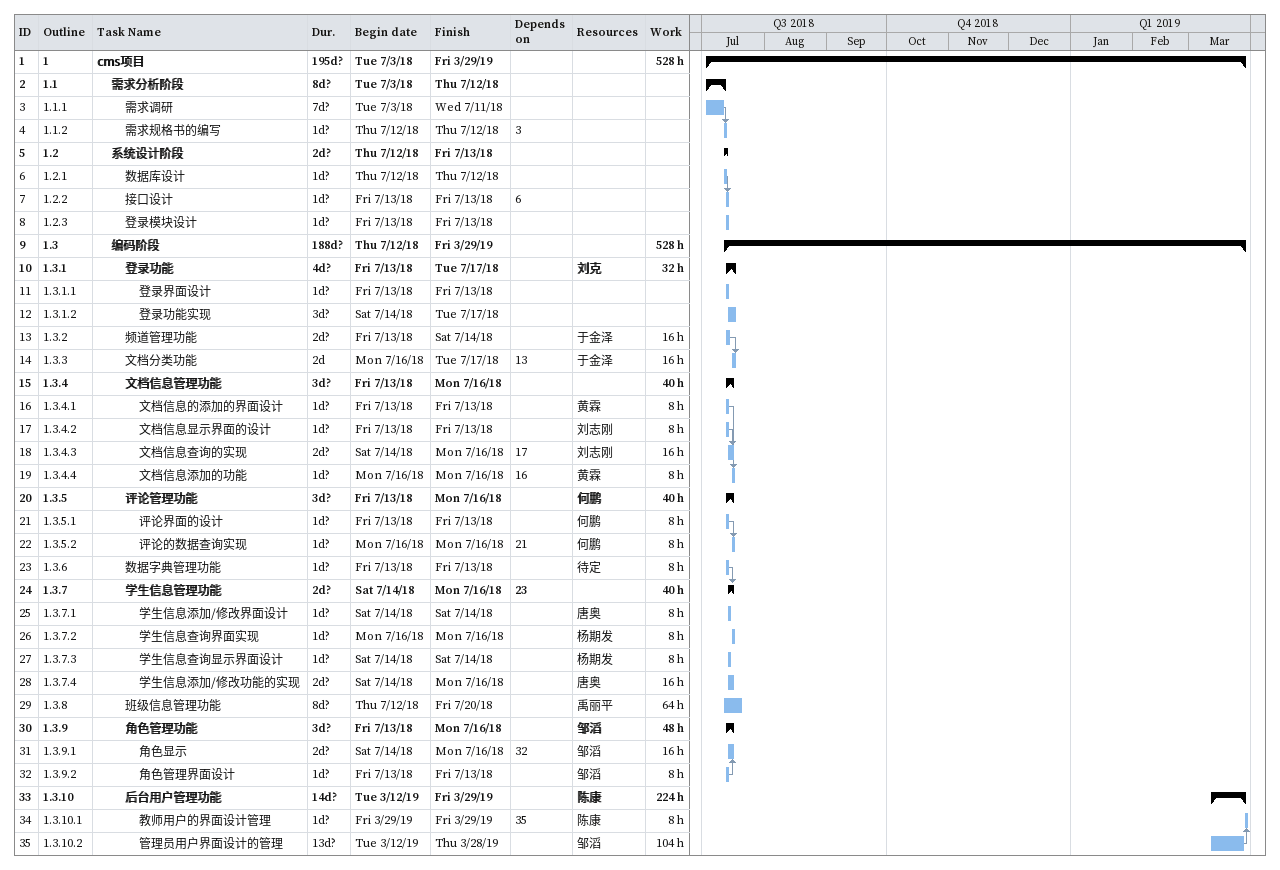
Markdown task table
| ID | WBS | Task | Duration | Start | Finish | Predecessors | Resources | Work (h) |
|---|---|---|---|---|---|---|---|---|
| 1 | 1 | **cms项目** | 195d? | 2018-07-03 | 2019-03-29 |  |  | 528 |
| 2 | 1.1 | **需求分析阶段** | 8d? | 2018-07-03 | 2018-07-12 |  |  |  |
| 3 | 1.1.1 | 需求调研 | 7d? | 2018-07-03 | 2018-07-11 |  |  |  |
| 4 | 1.1.2 | 需求规格书的编写 | 1d? | 2018-07-12 | 2018-07-12 | 3 |  |  |
| 5 | 1.2 | **系统设计阶段** | 2d? | 2018-07-12 | 2018-07-13 |  |  |  |
| 6 | 1.2.1 | 数据库设计 | 1d? | 2018-07-12 | 2018-07-12 |  |  |  |
| 7 | 1.2.2 | 接口设计 | 1d? | 2018-07-13 | 2018-07-13 | 6 |  |  |
| 8 | 1.2.3 | 登录模块设计 | 1d? | 2018-07-13 | 2018-07-13 |  |  |  |
| 9 | 1.3 | **编码阶段** | 188d? | 2018-07-12 | 2019-03-29 |  |  | 528 |
| 10 | 1.3.1 | **登录功能** | 4d? | 2018-07-13 | 2018-07-17 |  | 刘克 | 32 |
| 11 | 1.3.1.1 | 登录界面设计 | 1d? | 2018-07-13 | 2018-07-13 |  |  |  |
| 12 | 1.3.1.2 | 登录功能实现 | 3d? | 2018-07-14 | 2018-07-17 |  |  |  |
| 13 | 1.3.2 | 频道管理功能 | 2d? | 2018-07-13 | 2018-07-14 |  | 于金泽 | 16 |
| 14 | 1.3.3 | 文档分类功能 | 2d | 2018-07-16 | 2018-07-17 | 13 | 于金泽 | 16 |
| 15 | 1.3.4 | **文档信息管理功能** | 3d? | 2018-07-13 | 2018-07-16 |  |  | 40 |
| 16 | 1.3.4.1 | 文档信息的添加的界面设计 | 1d? | 2018-07-13 | 2018-07-13 |  | 黄霖 | 8 |
| 17 | 1.3.4.2 | 文档信息显示界面的设计 | 1d? | 2018-07-13 | 2018-07-13 |  | 刘志刚 | 8 |
| 18 | 1.3.4.3 | 文档信息查询的实现 | 2d? | 2018-07-14 | 2018-07-16 | 17 | 刘志刚 | 16 |
| 19 | 1.3.4.4 | 文档信息添加的功能 | 1d? | 2018-07-16 | 2018-07-16 | 16 | 黄霖 | 8 |
| 20 | 1.3.5 | **评论管理功能** | 3d? | 2018-07-13 | 2018-07-16 |  | 何鹏 | 40 |
| 21 | 1.3.5.1 | 评论界面的设计 | 1d? | 2018-07-13 | 2018-07-13 |  | 何鹏 | 8 |
| 22 | 1.3.5.2 | 评论的数据查询实现 | 1d? | 2018-07-16 | 2018-07-16 | 21 | 何鹏 | 8 |
| 23 | 1.3.6 | 数据字典管理功能 | 1d? | 2018-07-13 | 2018-07-13 |  | 待定 | 8 |
| 24 | 1.3.7 | **学生信息管理功能** | 2d? | 2018-07-14 | 2018-07-16 | 23 |  | 40 |
| 25 | 1.3.7.1 | 学生信息添加/修改界面设计 | 1d? | 2018-07-14 | 2018-07-14 |  | 唐奥 | 8 |
| 26 | 1.3.7.2 | 学生信息查询界面实现 | 1d? | 2018-07-16 | 2018-07-16 |  | 杨期发 | 8 |
| 27 | 1.3.7.3 | 学生信息查询显示界面设计 | 1d? | 2018-07-14 | 2018-07-14 |  | 杨期发 | 8 |
| 28 | 1.3.7.4 | 学生信息添加/修改功能的实现 | 2d? | 2018-07-14 | 2018-07-16 |  | 唐奥 | 16 |
| 29 | 1.3.8 | 班级信息管理功能 | 8d? | 2018-07-12 | 2018-07-20 |  | 禹丽平 | 64 |
| 30 | 1.3.9 | **角色管理功能** | 3d? | 2018-07-13 | 2018-07-16 |  | 邹滔 | 48 |
| 31 | 1.3.9.1 | 角色显示 | 2d? | 2018-07-14 | 2018-07-16 | 32 | 邹滔 | 16 |
| 32 | 1.3.9.2 | 角色管理界面设计 | 1d? | 2018-07-13 | 2018-07-13 |  | 邹滔 | 8 |
| 33 | 1.3.10 | **后台用户管理功能** | 14d? | 2019-03-12 | 2019-03-29 |  | 陈康 | 224 |
| 34 | 1.3.10.1 | 教师用户的界面设计管理 | 1d? | 2019-03-29 | 2019-03-29 | 35 | 陈康 | 8 |
| 35 | 1.3.10.2 | 管理员用户界面设计的管理 | 13d? | 2019-03-12 | 2019-03-28 |  | 邹滔 | 104 |
